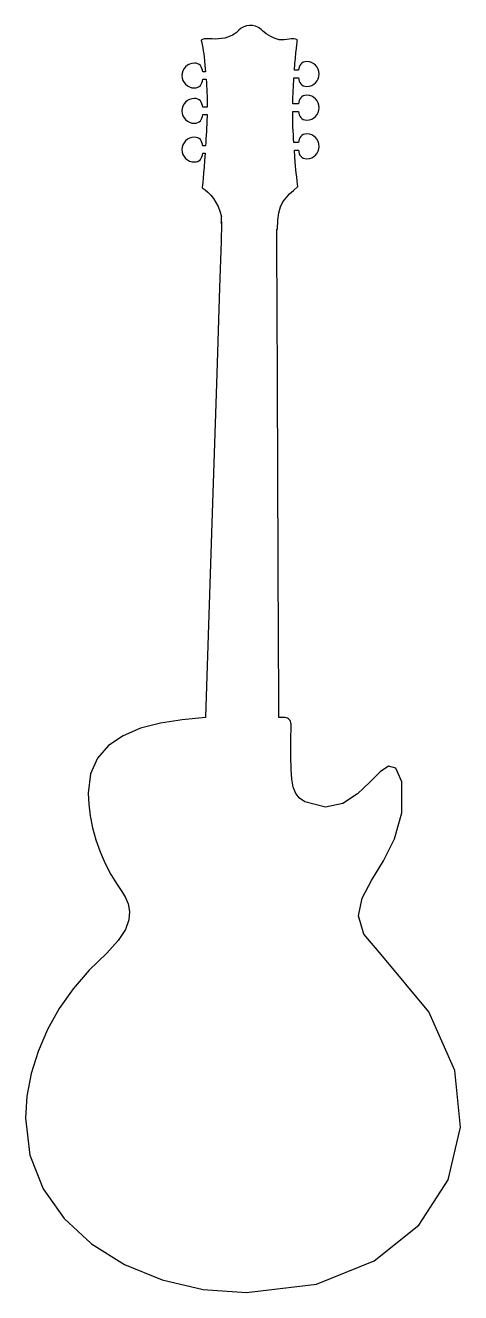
# Model space of a CAD drawing. Extents: x 271 to 529, y 25 to 777.
import ezdxf

# ---------------------------------------------------------------- set-up
doc = ezdxf.new("R2010")
doc.units = 0
doc.header["$MEASUREMENT"] = 0
doc.layers.add('Layer0', color=7, linetype='CONTINUOUS')

msp = doc.modelspace()

# ---------------------------------------------------------------- linework, layer by layer
at = {"layer": 'Layer0'}
msp.add_lwpolyline([(481.87, 225.64), (481.85, 225.63), (471.56, 237.63), (468.45, 248.52), (470.62, 258.96), (476.18, 269.63), (483.21, 281.2), (489.83, 294.34), (494.14, 309.73), (494.23, 328.04), (490.52, 336.17), (486.26, 337.49), (481.22, 334.02), (475.18, 327.8), (467.92, 320.88), (459.21, 315.28), (448.82, 313.05), (436.55, 316.22), (433.44, 318.31), (431.22, 321.13), (429.73, 324.86), (428.84, 329.64), (428.41, 335.63), (428.29, 343), (428.34, 351.88), (428.41, 362.45), (428.34, 363.18), (428.14, 363.87), (427.81, 364.49), (427.38, 365.04), (426.86, 365.5), (426.25, 365.85), (425.57, 366.09), (424.85, 366.19), (424.39, 366.21), (423.93, 366.23), (423.47, 366.25), (423.01, 366.27), (422.54, 366.29), (422.08, 366.31), (421.62, 366.33), (421.17, 366.35), (421.12, 378.8), (420.99, 411.63), (420.8, 458.04), (420.6, 511.25), (420.39, 564.46), (420.2, 610.87), (420.07, 643.7), (420.02, 656.15), (420.35, 656.15), (420.52, 661.52), (421.14, 665.88), (422.2, 669.42), (423.63, 672.33), (425.42, 674.79), (427.52, 677), (429.89, 679.14), (432.5, 681.4), (432.1, 684.65), (431.79, 687.24), (431.54, 689.42), (431.33, 691.44), (431.13, 693.56), (430.92, 696.04), (430.68, 699.11), (430.38, 703.05), (432.8, 703.05), (432.99, 701.97), (433.28, 700.99), (433.68, 700.11), (434.21, 699.36), (434.87, 698.74), (435.68, 698.28), (436.65, 698), (437.8, 697.9), (439.28, 698.05), (440.66, 698.48), (441.91, 699.15), (442.99, 700.05), (443.89, 701.14), (444.57, 702.39), (445, 703.77), (445.15, 705.25), (445, 706.74), (444.57, 708.12), (443.89, 709.37), (442.99, 710.45), (441.91, 711.35), (440.66, 712.03), (439.28, 712.46), (437.8, 712.61), (436.65, 712.51), (435.68, 712.22), (434.87, 711.76), (434.21, 711.15), (433.68, 710.4), (433.28, 709.52), (432.99, 708.54), (432.8, 707.46), (430.06, 707.46), (429.91, 709.77), (429.78, 712.09), (429.66, 714.41), (429.56, 716.73), (429.48, 719.03), (429.43, 721.3), (429.39, 723.53), (429.39, 725.71), (429.39, 725.74), (429.39, 725.78), (429.39, 725.82), (429.39, 725.86), (429.39, 725.89), (429.39, 725.93), (429.39, 725.97), (429.39, 726), (432.8, 726), (432.99, 724.93), (433.28, 723.95), (433.68, 723.07), (434.21, 722.32), (434.87, 721.71), (435.68, 721.25), (436.65, 720.96), (437.8, 720.86), (439.28, 721.01), (440.66, 721.44), (441.91, 722.12), (442.99, 723.01), (443.89, 724.1), (444.57, 725.35), (445, 726.73), (445.15, 728.21), (445, 729.7), (444.57, 731.08), (443.89, 732.32), (442.99, 733.41), (441.91, 734.31), (440.66, 734.99), (439.28, 735.42), (437.8, 735.56), (436.65, 735.47), (435.68, 735.18), (434.87, 734.72), (434.21, 734.11), (433.68, 733.35), (433.28, 732.48), (432.99, 731.49), (432.8, 730.42), (429.45, 730.42), (429.5, 732.43), (429.56, 734.42), (429.64, 736.41), (429.72, 738.37), (429.81, 740.32), (429.91, 742.24), (430.02, 744.13), (430.14, 745.98), (432.8, 745.98), (432.99, 744.91), (433.28, 743.92), (433.69, 743.05), (434.21, 742.29), (434.87, 741.68), (435.68, 741.22), (436.65, 740.94), (437.8, 740.84), (439.28, 740.99), (440.66, 741.42), (441.91, 742.09), (442.99, 742.99), (443.89, 744.08), (444.57, 745.33), (445, 746.71), (445.15, 748.19), (445, 749.67), (444.57, 751.05), (443.89, 752.3), (442.99, 753.39), (441.9, 754.29), (440.65, 754.97), (439.27, 755.39), (437.79, 755.54), (436.65, 755.45), (435.68, 755.16), (434.87, 754.7), (434.21, 754.09), (433.68, 753.33), (433.28, 752.45), (432.99, 751.47), (432.8, 750.4), (430.45, 750.4), (430.74, 754.18), (431.04, 757.64), (431.33, 760.72), (431.59, 763.37), (431.82, 765.53), (431.99, 767.14), (432.11, 768.14), (432.15, 768.49), (431.21, 768.92), (430.05, 769.06), (428.74, 769.01), (427.32, 768.84), (425.83, 768.64), (424.32, 768.47), (422.84, 768.41), (421.44, 768.55), (419.67, 769.01), (418, 769.62), (416.44, 770.36), (414.99, 771.18), (413.67, 772.05), (412.49, 772.92), (411.46, 773.77), (410.6, 774.54), (409.07, 775.71), (407.39, 776.52), (405.62, 776.96), (403.83, 777.06), (402.06, 776.83), (400.37, 776.26), (398.82, 775.39), (397.45, 774.2), (396.66, 773.4), (395.76, 772.63), (394.74, 771.89), (393.58, 771.2), (392.26, 770.57), (390.77, 770.01), (389.08, 769.54), (387.18, 769.17), (385.28, 768.97), (383.37, 768.92), (381.51, 768.96), (379.77, 769.03), (378.19, 769.06), (376.86, 768.98), (375.83, 768.75), (375.15, 768.28), (375.64, 765.72), (376.02, 763.66), (376.32, 761.88), (376.57, 760.16), (376.8, 758.28), (377.04, 756.02), (377.31, 753.16), (377.66, 749.48), (376.04, 749.48), (375.84, 750.55), (375.55, 751.54), (375.15, 752.41), (374.62, 753.17), (373.96, 753.78), (373.15, 754.24), (372.18, 754.52), (371.04, 754.62), (369.56, 754.47), (368.18, 754.04), (366.93, 753.37), (365.84, 752.47), (364.94, 751.38), (364.27, 750.13), (363.84, 748.75), (363.69, 747.27), (363.84, 745.79), (364.27, 744.41), (364.95, 743.16), (365.84, 742.07), (366.93, 741.17), (368.18, 740.5), (369.56, 740.07), (371.04, 739.92), (372.18, 740.02), (373.15, 740.3), (373.96, 740.76), (374.62, 741.37), (375.15, 742.13), (375.55, 743), (375.84, 743.98), (376.04, 745.06), (378.02, 745.06), (378.16, 743.12), (378.28, 741.14), (378.39, 739.12), (378.48, 737.06), (378.55, 734.96), (378.6, 732.83), (378.63, 730.68), (378.63, 728.5), (376.04, 728.5), (375.84, 729.58), (375.55, 730.56), (375.15, 731.44), (374.62, 732.19), (373.96, 732.81), (373.15, 733.27), (372.18, 733.55), (371.04, 733.65), (369.56, 733.5), (368.18, 733.07), (366.93, 732.39), (365.84, 731.5), (364.95, 730.41), (364.27, 729.16), (363.84, 727.78), (363.69, 726.3), (363.84, 724.82), (364.27, 723.44), (364.94, 722.19), (365.84, 721.1), (366.93, 720.2), (368.18, 719.52), (369.56, 719.09), (371.04, 718.94), (372.18, 719.04), (373.15, 719.32), (373.96, 719.78), (374.62, 720.4), (375.15, 721.15), (375.55, 722.03), (375.84, 723.02), (376.04, 724.09), (378.56, 724.09), (378.56, 723.95), (378.56, 723.8), (378.55, 723.66), (378.55, 723.52), (378.55, 723.38), (378.55, 723.23), (378.54, 723.09), (378.54, 722.95), (378.45, 720.72), (378.36, 718.49), (378.26, 716.28), (378.15, 714.08), (378.03, 711.9), (377.91, 709.74), (377.78, 707.62), (377.65, 705.53), (376.03, 705.53), (375.84, 706.6), (375.55, 707.59), (375.15, 708.46), (374.62, 709.22), (373.96, 709.83), (373.15, 710.29), (372.18, 710.58), (371.04, 710.67), (369.56, 710.52), (368.18, 710.1), (366.93, 709.42), (365.84, 708.52), (364.95, 707.43), (364.27, 706.18), (363.84, 704.8), (363.69, 703.32), (363.84, 701.84), (364.27, 700.46), (364.95, 699.21), (365.84, 698.12), (366.93, 697.22), (368.18, 696.55), (369.56, 696.12), (371.04, 695.97), (372.18, 696.07), (373.15, 696.35), (373.96, 696.81), (374.62, 697.43), (375.15, 698.18), (375.55, 699.05), (375.84, 700.04), (376.04, 701.11), (377.36, 701.11), (377.05, 696.85), (376.75, 692.93), (376.46, 689.44), (376.21, 686.43), (375.99, 683.97), (375.82, 682.13), (375.71, 680.98), (375.67, 680.58), (377.37, 679.42), (379.08, 677.98), (380.75, 676.25), (382.33, 674.25), (383.8, 671.98), (385.12, 669.47), (386.23, 666.71), (387.11, 663.71), (386.85, 663.71), (386.97, 659.62), (387.16, 660.62), (387.21, 659.45), (386.9, 648.84), (386.01, 621.54), (384.31, 570.26), (381.59, 487.75), (377.62, 366.74), (377.59, 366.74), (377.59, 366.18), (363.82, 364.99), (350.88, 362.95), (339.08, 359.85), (328.72, 355.48), (320.13, 349.64), (313.61, 342.14), (309.47, 332.76), (308.02, 321.3), (308.32, 314.8), (309.2, 307.91), (310.63, 300.79), (312.59, 293.59), (315.06, 286.48), (318.01, 279.62), (321.42, 273.15), (325.27, 267.24), (327.59, 263.64), (329.87, 259.84), (331.67, 255.73), (332.59, 251.2), (332.21, 246.13), (330.12, 240.4), (325.9, 233.9), (319.13, 226.51), (319.13, 226.51), (319.12, 226.51), (319.12, 226.5), (319.13, 226.5), (319.13, 226.5), (319.13, 226.5), (319.13, 226.5), (319.13, 226.5), (308.58, 216.39), (299.12, 205.33), (290.85, 193.48), (283.86, 181.02), (278.26, 168.11), (274.13, 154.92), (271.58, 141.63), (270.71, 128.4), (273.47, 106.49), (281.34, 86.57), (293.72, 68.93), (310, 53.85), (329.58, 41.63), (351.84, 32.54), (376.19, 26.88), (402.01, 24.93), (443.45, 29.91), (477.84, 43.79), (504.23, 65), (521.64, 91.96), (529.08, 123.08), (525.59, 156.79), (510.17, 191.5), (481.87, 225.64)], close=True, dxfattribs=at)

doc.saveas('drawing.dxf')
